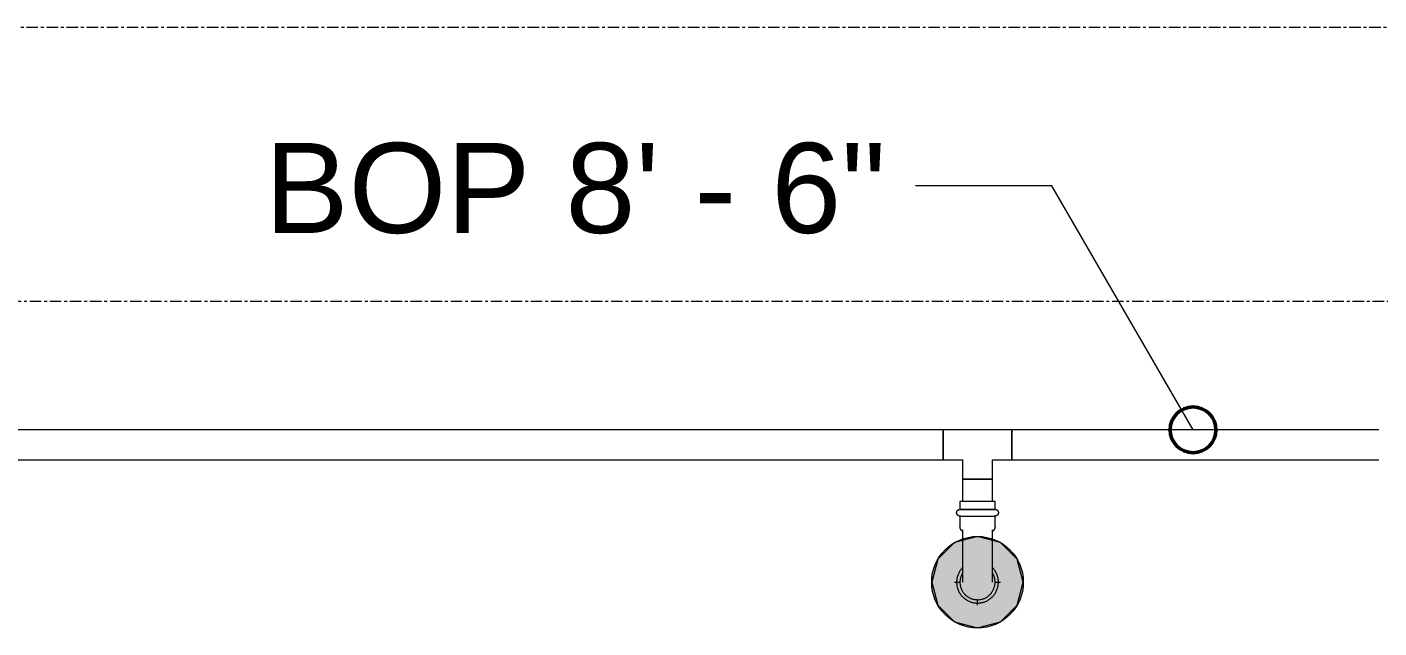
# Model space of a CAD drawing. Header units: inches. Extents: x -3679 to 241, y -496 to 1784.
# Drawn here: x -1873.5 to -1814.5, y 537.7 to 564 of the extents above; entities that cross this region are included whole.
import ezdxf

# ---------------------------------------------------------------- set-up
doc = ezdxf.new("R2010")
doc.units = ezdxf.units.IN
doc.header["$MEASUREMENT"] = 0
doc.linetypes.add('Grid Line', pattern=[0.875, 0.5, -0.125, 0.125, -0.125])
for name, color, linetype, lineweight in [('A-ANNO-NOTE', 250, 'Continuous', 9), ('G-ANNO-DIMS', 251, 'Continuous', 9), ('P-PIPE', 1, 'Continuous', 9), ('P-PIPE-CNTR', 1, 'Continuous', 9), ('S-GRID', 8, 'Continuous', 9)]:
    doc.layers.add(name, color=color, linetype=linetype, lineweight=lineweight)
doc.styles.add('Arial', font='arial.ttf', dxfattribs={"height": 3.934132})

# ---------------------------------------------------------------- blocks, each defined once
blk = doc.blocks.new('Victaulic-VicPress316-Elbow 90-45deg Style P568_P571 - Standard-V2-SECOND LEVEL')
at = {"layer": 'P-PIPE'}
for p, q in [((-3203.704, 731.097), (-3203.704, 730.203)), ((-3202.389, 730.206), (-3202.389, 731.097)), ((-3203.813, 730.051), (-3203.813, 729.6)), ((-3203.046, 729.6), (-3203.813, 729.6)), ((-3202.28, 729.6), (-3203.046, 729.6)), ((-3202.28, 729.6), (-3202.28, 730.051)), ((-3203.813, 729.309), (-3203.813, 728.97)), ((-3203.046, 729.309), (-3203.813, 729.309)), ((-3203.813, 728.97), (-3203.046, 728.97)), ((-3202.28, 729.309), (-3203.046, 729.309)), ((-3203.046, 728.97), (-3202.28, 728.97)), ((-3202.28, 728.97), (-3202.28, 729.309))]:
    blk.add_line(p, q, dxfattribs=at)
at = {"layer": 'P-PIPE', "flags": 128}
for points in [[(-3203.046, 733.402), (-3203.083, 733.401), (-3203.119, 733.399), (-3203.155, 733.395), (-3203.191, 733.39), (-3203.227, 733.384), (-3203.263, 733.376), (-3203.298, 733.366), (-3203.333, 733.356), (-3203.367, 733.344), (-3203.401, 733.33), (-3203.434, 733.315), (-3203.467, 733.299), (-3203.499, 733.281), (-3203.53, 733.263), (-3203.561, 733.243), (-3203.591, 733.222), (-3203.619, 733.199), (-3203.647, 733.176), (-3203.674, 733.151), (-3203.7, 733.125), (-3203.725, 733.099), (-3203.749, 733.071), (-3203.772, 733.043), (-3203.793, 733.013), (-3203.813, 732.983), (-3203.833, 732.952), (-3203.85, 732.92), (-3203.867, 732.887), (-3203.882, 732.854), (-3203.896, 732.82), (-3203.909, 732.786), (-3203.92, 732.751), (-3203.93, 732.716), (-3203.938, 732.681), (-3203.945, 732.645), (-3203.95, 732.609), (-3203.954, 732.573), (-3203.957, 732.536), (-3203.958, 732.5), (-3203.958, 732.463), (-3203.956, 732.427), (-3203.953, 732.391), (-3203.948, 732.354), (-3203.942, 732.318), (-3203.934, 732.283), (-3203.925, 732.247), (-3203.915, 732.212), (-3203.903, 732.178), (-3203.89, 732.144), (-3203.875, 732.11), (-3203.859, 732.078), (-3203.842, 732.045), (-3203.824, 732.014), (-3203.804, 731.983), (-3203.783, 731.953), (-3203.761, 731.924), (-3203.738, 731.896), (-3203.714, 731.869)], [(-3203.046, 733.257), (-3203.077, 733.256), (-3203.107, 733.254), (-3203.138, 733.251), (-3203.168, 733.247), (-3203.198, 733.241), (-3203.228, 733.235), (-3203.258, 733.227), (-3203.287, 733.218), (-3203.316, 733.207), (-3203.345, 733.196), (-3203.373, 733.183), (-3203.4, 733.17), (-3203.427, 733.155), (-3203.453, 733.139), (-3203.479, 733.123), (-3203.504, 733.105), (-3203.528, 733.086), (-3203.551, 733.066), (-3203.574, 733.046), (-3203.596, 733.024), (-3203.617, 733.002), (-3203.637, 732.978), (-3203.656, 732.954), (-3203.674, 732.93), (-3203.691, 732.904), (-3203.707, 732.878), (-3203.722, 732.851), (-3203.736, 732.824), (-3203.749, 732.796), (-3203.76, 732.768), (-3203.771, 732.739), (-3203.78, 732.71), (-3203.789, 732.68), (-3203.796, 732.65), (-3203.801, 732.62), (-3203.806, 732.59), (-3203.809, 732.559), (-3203.812, 732.529), (-3203.812, 732.498), (-3203.812, 732.468), (-3203.811, 732.437), (-3203.808, 732.406), (-3203.804, 732.376), (-3203.799, 732.346), (-3203.792, 732.316), (-3203.785, 732.286), (-3203.776, 732.257), (-3203.766, 732.228), (-3203.755, 732.199), (-3203.743, 732.171), (-3203.73, 732.143), (-3203.715, 732.116), (-3203.704, 732.096)], [(-3202.389, 731.858), (-3202.367, 731.881), (-3202.343, 731.909), (-3202.32, 731.937), (-3202.299, 731.967), (-3202.279, 731.997), (-3202.26, 732.028), (-3202.242, 732.06), (-3202.225, 732.093), (-3202.21, 732.126), (-3202.196, 732.16), (-3202.183, 732.194), (-3202.172, 732.229), (-3202.163, 732.264), (-3202.154, 732.299), (-3202.147, 732.335), (-3202.142, 732.371), (-3202.138, 732.407), (-3202.135, 732.444), (-3202.134, 732.48), (-3202.134, 732.517), (-3202.136, 732.553), (-3202.139, 732.589), (-3202.144, 732.626), (-3202.15, 732.662), (-3202.158, 732.697), (-3202.167, 732.733), (-3202.177, 732.768), (-3202.189, 732.802), (-3202.202, 732.836), (-3202.217, 732.87), (-3202.233, 732.902), (-3202.25, 732.935), (-3202.268, 732.966), (-3202.288, 732.997), (-3202.309, 733.027), (-3202.331, 733.056), (-3202.354, 733.084), (-3202.378, 733.111), (-3202.404, 733.137), (-3202.43, 733.163), (-3202.457, 733.187), (-3202.486, 733.21), (-3202.515, 733.231), (-3202.545, 733.252), (-3202.576, 733.271), (-3202.608, 733.29), (-3202.64, 733.307), (-3202.673, 733.322), (-3202.706, 733.336), (-3202.741, 733.349), (-3202.775, 733.361), (-3202.81, 733.371), (-3202.846, 733.38), (-3202.881, 733.387), (-3202.917, 733.393), (-3202.954, 733.397), (-3202.99, 733.4), (-3203.026, 733.402), (-3203.046, 733.402)], [(-3202.385, 732.102), (-3202.37, 732.129), (-3202.356, 732.156), (-3202.343, 732.184), (-3202.332, 732.212), (-3202.321, 732.241), (-3202.312, 732.27), (-3202.304, 732.3), (-3202.297, 732.33), (-3202.291, 732.36), (-3202.286, 732.39), (-3202.283, 732.421), (-3202.281, 732.451), (-3202.28, 732.482), (-3202.28, 732.512), (-3202.281, 732.543), (-3202.284, 732.574), (-3202.288, 732.604), (-3202.293, 732.634), (-3202.3, 732.664), (-3202.307, 732.694), (-3202.316, 732.723), (-3202.326, 732.752), (-3202.337, 732.781), (-3202.349, 732.809), (-3202.362, 732.837), (-3202.377, 732.864), (-3202.392, 732.89), (-3202.409, 732.916), (-3202.426, 732.941), (-3202.445, 732.966), (-3202.464, 732.989), (-3202.485, 733.012), (-3202.506, 733.034), (-3202.528, 733.055), (-3202.551, 733.075), (-3202.575, 733.095), (-3202.6, 733.113), (-3202.625, 733.13), (-3202.651, 733.147), (-3202.677, 733.162), (-3202.705, 733.176), (-3202.732, 733.189), (-3202.761, 733.201), (-3202.789, 733.212), (-3202.818, 733.222), (-3202.848, 733.23), (-3202.878, 733.238), (-3202.908, 733.244), (-3202.938, 733.249), (-3202.968, 733.253), (-3202.999, 733.255), (-3203.029, 733.256), (-3203.046, 733.257)], [(-3203.704, 732.49), (-3203.704, 732.489), (-3203.704, 732.486), (-3203.704, 732.48), (-3203.704, 732.472), (-3203.704, 732.462), (-3203.704, 732.45), (-3203.704, 732.436), (-3203.704, 732.419), (-3203.704, 732.401), (-3203.704, 732.38), (-3203.704, 732.357), (-3203.704, 732.333), (-3203.704, 732.306), (-3203.704, 732.277), (-3203.704, 732.247), (-3203.704, 732.214), (-3203.704, 732.18), (-3203.704, 732.144), (-3203.704, 732.107), (-3203.704, 732.068), (-3203.704, 732.027), (-3203.704, 731.985), (-3203.704, 731.941), (-3203.704, 731.896), (-3203.704, 731.85), (-3203.704, 731.802), (-3203.704, 731.754), (-3203.704, 731.704), (-3203.704, 731.653), (-3203.704, 731.602), (-3203.704, 731.549), (-3203.704, 731.496), (-3203.704, 731.443), (-3203.704, 731.388), (-3203.704, 731.334), (-3203.704, 731.279), (-3203.704, 731.223), (-3203.704, 731.168), (-3203.704, 731.112), (-3203.704, 731.097)], [(-3202.389, 731.097), (-3202.389, 731.153), (-3202.389, 731.208), (-3202.389, 731.264), (-3202.389, 731.319), (-3202.389, 731.374), (-3202.389, 731.428), (-3202.389, 731.482), (-3202.389, 731.535), (-3202.389, 731.588), (-3202.389, 731.639), (-3202.389, 731.69), (-3202.389, 731.74), (-3202.389, 731.789), (-3202.389, 731.837), (-3202.389, 731.884), (-3202.389, 731.929), (-3202.389, 731.973), (-3202.389, 732.016), (-3202.389, 732.057), (-3202.389, 732.096), (-3202.389, 732.134), (-3202.389, 732.171), (-3202.389, 732.205), (-3202.389, 732.238), (-3202.389, 732.269), (-3202.389, 732.298), (-3202.389, 732.326), (-3202.389, 732.351), (-3202.389, 732.374), (-3202.389, 732.395), (-3202.389, 732.414), (-3202.389, 732.432), (-3202.389, 732.446), (-3202.389, 732.459), (-3202.389, 732.47), (-3202.389, 732.478), (-3202.389, 732.484), (-3202.389, 732.488), (-3202.389, 732.49), (-3202.389, 732.49)], [(-3203.813, 730.051), (-3203.812, 730.062), (-3203.812, 730.073), (-3203.811, 730.084), (-3203.809, 730.094), (-3203.807, 730.105), (-3203.805, 730.116), (-3203.802, 730.126), (-3203.799, 730.137), (-3203.795, 730.147), (-3203.791, 730.157), (-3203.787, 730.167), (-3203.782, 730.177), (-3203.777, 730.186), (-3203.771, 730.196), (-3203.765, 730.205), (-3203.759, 730.214), (-3203.752, 730.222), (-3203.745, 730.231), (-3203.738, 730.239), (-3203.73, 730.246), (-3203.722, 730.254), (-3203.714, 730.261), (-3203.705, 730.268), (-3203.704, 730.269)], [(-3202.389, 730.269), (-3202.38, 730.262), (-3202.372, 730.255), (-3202.364, 730.248), (-3202.356, 730.24), (-3202.348, 730.232), (-3202.341, 730.224), (-3202.335, 730.215), (-3202.328, 730.207), (-3202.322, 730.197), (-3202.317, 730.188), (-3202.311, 730.179), (-3202.306, 730.169), (-3202.302, 730.159), (-3202.298, 730.149), (-3202.294, 730.139), (-3202.291, 730.128), (-3202.288, 730.118), (-3202.285, 730.107), (-3202.283, 730.096), (-3202.282, 730.086), (-3202.281, 730.075), (-3202.28, 730.064), (-3202.28, 730.053), (-3202.28, 730.051)], [(-3203.813, 729.309), (-3203.818, 729.309), (-3203.824, 729.309), (-3203.83, 729.31), (-3203.836, 729.31), (-3203.841, 729.311), (-3203.847, 729.313), (-3203.853, 729.314), (-3203.858, 729.316), (-3203.864, 729.318), (-3203.869, 729.32), (-3203.875, 729.322), (-3203.88, 729.325), (-3203.885, 729.328), (-3203.89, 729.331), (-3203.895, 729.334), (-3203.899, 729.337), (-3203.904, 729.341), (-3203.908, 729.345), (-3203.913, 729.349), (-3203.917, 729.353), (-3203.921, 729.357), (-3203.925, 729.361), (-3203.928, 729.366), (-3203.932, 729.371), (-3203.935, 729.375), (-3203.938, 729.38), (-3203.941, 729.385), (-3203.944, 729.391), (-3203.946, 729.396), (-3203.948, 729.401), (-3203.95, 729.407), (-3203.952, 729.412), (-3203.953, 729.418), (-3203.955, 729.424), (-3203.956, 729.429), (-3203.957, 729.435), (-3203.957, 729.441), (-3203.958, 729.447), (-3203.958, 729.452), (-3203.958, 729.458), (-3203.958, 729.464), (-3203.957, 729.47), (-3203.956, 729.476), (-3203.955, 729.481), (-3203.954, 729.487), (-3203.953, 729.493), (-3203.951, 729.498), (-3203.949, 729.504), (-3203.947, 729.509), (-3203.945, 729.515), (-3203.942, 729.52), (-3203.94, 729.525), (-3203.937, 729.53), (-3203.934, 729.535), (-3203.93, 729.54), (-3203.927, 729.544), (-3203.923, 729.549), (-3203.919, 729.553), (-3203.915, 729.557), (-3203.911, 729.561), (-3203.906, 729.565), (-3203.902, 729.569), (-3203.897, 729.572), (-3203.892, 729.576), (-3203.888, 729.579), (-3203.882, 729.582), (-3203.877, 729.584), (-3203.872, 729.587), (-3203.867, 729.589), (-3203.861, 729.591), (-3203.856, 729.593), (-3203.85, 729.595), (-3203.845, 729.596), (-3203.839, 729.597), (-3203.833, 729.598), (-3203.827, 729.599), (-3203.821, 729.599), (-3203.816, 729.599), (-3203.813, 729.6)], [(-3203.046, 729.6), (-3203.077, 729.6), (-3203.107, 729.6), (-3203.138, 729.6), (-3203.168, 729.6), (-3203.198, 729.6), (-3203.228, 729.6), (-3203.258, 729.6), (-3203.287, 729.6), (-3203.316, 729.6), (-3203.345, 729.6), (-3203.373, 729.6), (-3203.4, 729.6), (-3203.427, 729.6), (-3203.453, 729.6), (-3203.479, 729.6), (-3203.504, 729.6), (-3203.528, 729.6), (-3203.551, 729.6), (-3203.574, 729.6), (-3203.596, 729.6), (-3203.617, 729.6), (-3203.637, 729.6), (-3203.656, 729.6), (-3203.674, 729.6), (-3203.691, 729.6), (-3203.707, 729.6), (-3203.722, 729.6), (-3203.736, 729.6), (-3203.749, 729.6), (-3203.76, 729.6), (-3203.771, 729.6), (-3203.78, 729.6), (-3203.789, 729.6), (-3203.796, 729.6), (-3203.801, 729.6), (-3203.806, 729.6), (-3203.809, 729.6), (-3203.812, 729.6), (-3203.812, 729.6), (-3203.813, 729.6)], [(-3203.813, 729.6), (-3203.812, 729.6), (-3203.81, 729.6), (-3203.807, 729.6), (-3203.803, 729.6), (-3203.797, 729.6), (-3203.791, 729.6), (-3203.783, 729.6), (-3203.774, 729.6)], [(-3202.28, 729.6), (-3202.28, 729.6), (-3202.282, 729.6), (-3202.285, 729.6), (-3202.289, 729.6), (-3202.295, 729.6), (-3202.302, 729.6), (-3202.309, 729.6), (-3202.318, 729.6), (-3202.329, 729.6), (-3202.34, 729.6), (-3202.353, 729.6), (-3202.366, 729.6), (-3202.381, 729.6), (-3202.397, 729.6), (-3202.413, 729.6), (-3202.431, 729.6), (-3202.45, 729.6), (-3202.47, 729.6), (-3202.49, 729.6), (-3202.512, 729.6), (-3202.534, 729.6), (-3202.558, 729.6), (-3202.582, 729.6), (-3202.606, 729.6), (-3202.632, 729.6), (-3202.658, 729.6), (-3202.685, 729.6), (-3202.712, 729.6), (-3202.74, 729.6), (-3202.768, 729.6), (-3202.797, 729.6), (-3202.826, 729.6), (-3202.856, 729.6), (-3202.886, 729.6), (-3202.916, 729.6), (-3202.946, 729.6), (-3202.977, 729.6), (-3203.007, 729.6), (-3203.038, 729.6), (-3203.046, 729.6)], [(-3202.321, 729.6), (-3202.312, 729.6), (-3202.304, 729.6), (-3202.297, 729.6), (-3202.291, 729.6), (-3202.286, 729.6), (-3202.283, 729.6), (-3202.281, 729.6), (-3202.28, 729.6), (-3202.28, 729.6)], [(-3202.28, 729.6), (-3202.274, 729.599), (-3202.268, 729.599), (-3202.262, 729.598), (-3202.256, 729.598), (-3202.251, 729.597), (-3202.245, 729.595), (-3202.239, 729.594), (-3202.234, 729.592), (-3202.228, 729.59), (-3202.223, 729.588), (-3202.218, 729.586), (-3202.212, 729.583), (-3202.207, 729.58), (-3202.202, 729.577), (-3202.197, 729.574), (-3202.193, 729.571), (-3202.188, 729.567), (-3202.184, 729.563), (-3202.179, 729.559), (-3202.175, 729.555), (-3202.171, 729.551), (-3202.167, 729.547), (-3202.164, 729.542), (-3202.16, 729.537), (-3202.157, 729.533), (-3202.154, 729.528), (-3202.151, 729.523), (-3202.149, 729.517), (-3202.146, 729.512), (-3202.144, 729.507), (-3202.142, 729.501), (-3202.14, 729.496), (-3202.139, 729.49), (-3202.137, 729.484), (-3202.136, 729.479), (-3202.135, 729.473), (-3202.135, 729.467), (-3202.134, 729.461), (-3202.134, 729.456), (-3202.134, 729.45), (-3202.134, 729.444), (-3202.135, 729.438), (-3202.136, 729.432), (-3202.137, 729.427), (-3202.138, 729.421), (-3202.139, 729.415), (-3202.141, 729.41), (-3202.143, 729.404), (-3202.145, 729.399), (-3202.147, 729.393), (-3202.15, 729.388), (-3202.152, 729.383), (-3202.155, 729.378), (-3202.159, 729.373), (-3202.162, 729.368), (-3202.165, 729.364), (-3202.169, 729.359), (-3202.173, 729.355), (-3202.177, 729.351), (-3202.181, 729.347), (-3202.186, 729.343), (-3202.19, 729.339), (-3202.195, 729.336), (-3202.2, 729.332), (-3202.205, 729.329), (-3202.21, 729.326), (-3202.215, 729.324), (-3202.22, 729.321), (-3202.225, 729.319), (-3202.231, 729.317), (-3202.236, 729.315), (-3202.242, 729.313), (-3202.248, 729.312), (-3202.253, 729.311), (-3202.259, 729.31), (-3202.265, 729.309), (-3202.271, 729.309), (-3202.276, 729.309), (-3202.28, 729.309)], [(-3203.771, 729.309), (-3203.78, 729.309), (-3203.789, 729.309), (-3203.796, 729.309), (-3203.801, 729.309), (-3203.806, 729.309), (-3203.809, 729.309), (-3203.812, 729.309), (-3203.812, 729.309), (-3203.813, 729.309)], [(-3203.813, 729.309), (-3203.812, 729.309), (-3203.81, 729.309), (-3203.807, 729.309), (-3203.803, 729.309), (-3203.797, 729.309), (-3203.791, 729.309), (-3203.783, 729.309), (-3203.774, 729.309), (-3203.763, 729.309), (-3203.752, 729.309), (-3203.74, 729.309), (-3203.726, 729.309), (-3203.711, 729.309), (-3203.695, 729.309), (-3203.679, 729.309), (-3203.661, 729.309), (-3203.642, 729.309), (-3203.622, 729.309), (-3203.602, 729.309), (-3203.58, 729.309), (-3203.558, 729.309), (-3203.534, 729.309), (-3203.51, 729.309), (-3203.486, 729.309), (-3203.46, 729.309), (-3203.434, 729.309), (-3203.407, 729.309), (-3203.38, 729.309), (-3203.352, 729.309), (-3203.324, 729.309), (-3203.295, 729.309), (-3203.266, 729.309), (-3203.236, 729.309), (-3203.206, 729.309), (-3203.176, 729.309), (-3203.146, 729.309), (-3203.116, 729.309), (-3203.085, 729.309), (-3203.054, 729.309), (-3203.046, 729.309)], [(-3203.046, 729.309), (-3203.015, 729.309), (-3202.985, 729.309), (-3202.954, 729.309), (-3202.924, 729.309), (-3202.894, 729.309), (-3202.864, 729.309), (-3202.834, 729.309), (-3202.805, 729.309), (-3202.776, 729.309), (-3202.748, 729.309), (-3202.72, 729.309), (-3202.692, 729.309), (-3202.665, 729.309), (-3202.639, 729.309), (-3202.613, 729.309), (-3202.588, 729.309), (-3202.564, 729.309), (-3202.541, 729.309), (-3202.518, 729.309), (-3202.496, 729.309), (-3202.475, 729.309), (-3202.455, 729.309), (-3202.436, 729.309), (-3202.418, 729.309), (-3202.401, 729.309), (-3202.385, 729.309), (-3202.37, 729.309), (-3202.356, 729.309), (-3202.343, 729.309), (-3202.332, 729.309), (-3202.321, 729.309), (-3202.312, 729.309), (-3202.304, 729.309), (-3202.297, 729.309), (-3202.291, 729.309), (-3202.286, 729.309), (-3202.283, 729.309), (-3202.281, 729.309), (-3202.28, 729.309), (-3202.28, 729.309)], [(-3202.28, 729.309), (-3202.28, 729.309), (-3202.282, 729.309), (-3202.285, 729.309), (-3202.289, 729.309), (-3202.295, 729.309), (-3202.302, 729.309), (-3202.309, 729.309), (-3202.318, 729.309)]]:
    blk.add_lwpolyline(points, dxfattribs=at)

msp = doc.modelspace()

# ---------------------------------------------------------------- hatches: boundary and pattern name
at = {"layer": 'A-ANNO-NOTE'}
h = msp.add_hatch(color=256, dxfattribs=at)
edge = h.paths.add_edge_path(flags=0)
edge.add_arc((-1832, 539.743), 2, 0, 360)
msp.add_hatch(color=256, dxfattribs=at).paths.add_polyline_path([(-1832, 537.743), (-1831, 538.011), (-1830.268, 538.743), (-1830, 539.743), (-1830.268, 540.743), (-1831, 541.475), (-1832, 541.743), (-1833, 541.475), (-1833.732, 540.743), (-1834, 539.743), (-1833.732, 538.743), (-1833, 538.011)], flags=0)

# ---------------------------------------------------------------- linework, layer by layer
for p, q in [((-1833, 541.475), (-1833.732, 540.743)), ((-1832, 541.743), (-1833, 541.475)), ((-1831, 541.475), (-1832, 541.743)), ((-1830.268, 540.743), (-1831, 541.475)), ((-1833.732, 540.743), (-1834, 539.743)), ((-1830, 539.743), (-1830.268, 540.743)), ((-1834, 539.743), (-1833.732, 538.743)), ((-1830.268, 538.743), (-1830, 539.743)), ((-1833.732, 538.743), (-1833, 538.011)), ((-1831, 538.011), (-1830.268, 538.743)), ((-1833, 538.011), (-1832, 537.743)), ((-1832, 537.743), (-1831, 538.011))]:
    msp.add_line(p, q, dxfattribs=at)
msp.add_circle((-1832, 539.743), 2, dxfattribs=at)
at = {"layer": 'G-ANNO-DIMS'}
for p, q in [((-1828.75, 557.068), (-1834.704, 557.068)), ((-1822.591, 546.4), (-1828.75, 557.068))]:
    msp.add_line(p, q, dxfattribs=at)
at = {"layer": 'G-ANNO-DIMS', "lineweight": 50}
msp.add_circle((-1822.591, 546.4), 1, dxfattribs=at)
at = {"layer": 'P-PIPE'}
for p, q in [((-1833.496, 546.4), (-1904.48, 546.4)), ((-1833.496, 546.4), (-1833.496, 545.085)), ((-1830.504, 546.4), (-1833.496, 546.4)), ((-1833.496, 546.378), (-1833.496, 546.4)), ((-1833.496, 546.312), (-1833.496, 546.378)), ((-1833.496, 546.208), (-1833.496, 546.312)), ((-1833.496, 546.072), (-1833.496, 546.208)), ((-1833.496, 545.913), (-1833.496, 546.072)), ((-1830.504, 546.4), (-1830.504, 546.378)), ((-1814.473, 546.4), (-1830.504, 546.4)), ((-1830.504, 545.085), (-1830.504, 546.4)), ((-1830.504, 546.378), (-1830.504, 546.312)), ((-1830.504, 546.312), (-1830.504, 546.208)), ((-1830.504, 546.208), (-1830.504, 546.072)), ((-1830.504, 546.072), (-1830.504, 545.913)), ((-1833.496, 545.573), (-1833.496, 545.913)), ((-1833.496, 545.414), (-1833.496, 545.573)), ((-1833.496, 545.278), (-1833.496, 545.414)), ((-1830.504, 545.913), (-1830.504, 545.573)), ((-1830.504, 545.573), (-1830.504, 545.414)), ((-1830.504, 545.414), (-1830.504, 545.278)), ((-1904.48, 545.085), (-1833.496, 545.085)), ((-1833.496, 545.173), (-1833.496, 545.278)), ((-1833.496, 545.108), (-1833.496, 545.173)), ((-1833.496, 545.085), (-1833.496, 545.108)), ((-1833.496, 545.085), (-1832.657, 545.085)), ((-1832.657, 545.085), (-1832.657, 544.247)), ((-1831.343, 545.085), (-1830.504, 545.085)), ((-1831.343, 544.247), (-1831.343, 545.085)), ((-1830.504, 545.278), (-1830.504, 545.173)), ((-1830.504, 545.173), (-1830.504, 545.108)), ((-1830.504, 545.108), (-1830.504, 545.085)), ((-1830.504, 545.085), (-1814.473, 545.085)), ((-1832.658, 544.247), (-1832.658, 543.263)), ((-1832.658, 544.247), (-1831.343, 544.247)), ((-1832.635, 544.247), (-1832.657, 544.247)), ((-1832.569, 544.247), (-1832.635, 544.247)), ((-1832.465, 544.247), (-1832.569, 544.247)), ((-1832.329, 544.247), (-1832.465, 544.247)), ((-1832.17, 544.247), (-1832.329, 544.247)), ((-1831.83, 544.247), (-1832.17, 544.247)), ((-1831.671, 544.247), (-1831.83, 544.247)), ((-1831.535, 544.247), (-1831.671, 544.247)), ((-1831.431, 544.247), (-1831.535, 544.247)), ((-1831.365, 544.247), (-1831.431, 544.247)), ((-1831.343, 544.247), (-1831.365, 544.247)), ((-1831.343, 543.263), (-1831.343, 544.247))]:
    msp.add_line(p, q, dxfattribs=at)
at = {"layer": 'P-PIPE-CNTR'}
for p, q in [((-1833, 539.743), (-1832.736, 539.743)), ((-1831.264, 539.743), (-1831, 539.743)), ((-1832, 538.743), (-1832, 539.005))]:
    msp.add_line(p, q, dxfattribs=at)
at = {"layer": 'S-GRID', "linetype": 'Grid Line'}
for p, q in [((-3666.394, 564), (228, 564)), ((228, 552), (-3666.394, 552))]:
    msp.add_line(p, q, dxfattribs=at)

# ---------------------------------------------------------------- block references
at = {"layer": 'P-PIPE', "rotation": 180}
msp.add_blockref('Victaulic-VicPress316-Elbow 90-45deg Style P568_P571 - Standard-V2-SECOND LEVEL', (-5035.046, 1272.233), dxfattribs=at)

# ---------------------------------------------------------------- texts
at = {"layer": 'G-ANNO-DIMS', "insert": (-1863.124, 558.937), "char_height": 3.93413, "width": 32.304, "attachment_point": 1, "line_spacing_factor": 0.938532, "style": 'Arial'}
msp.add_mtext('BOP 8\' - 6"', dxfattribs=at)

doc.saveas('drawing.dxf')
